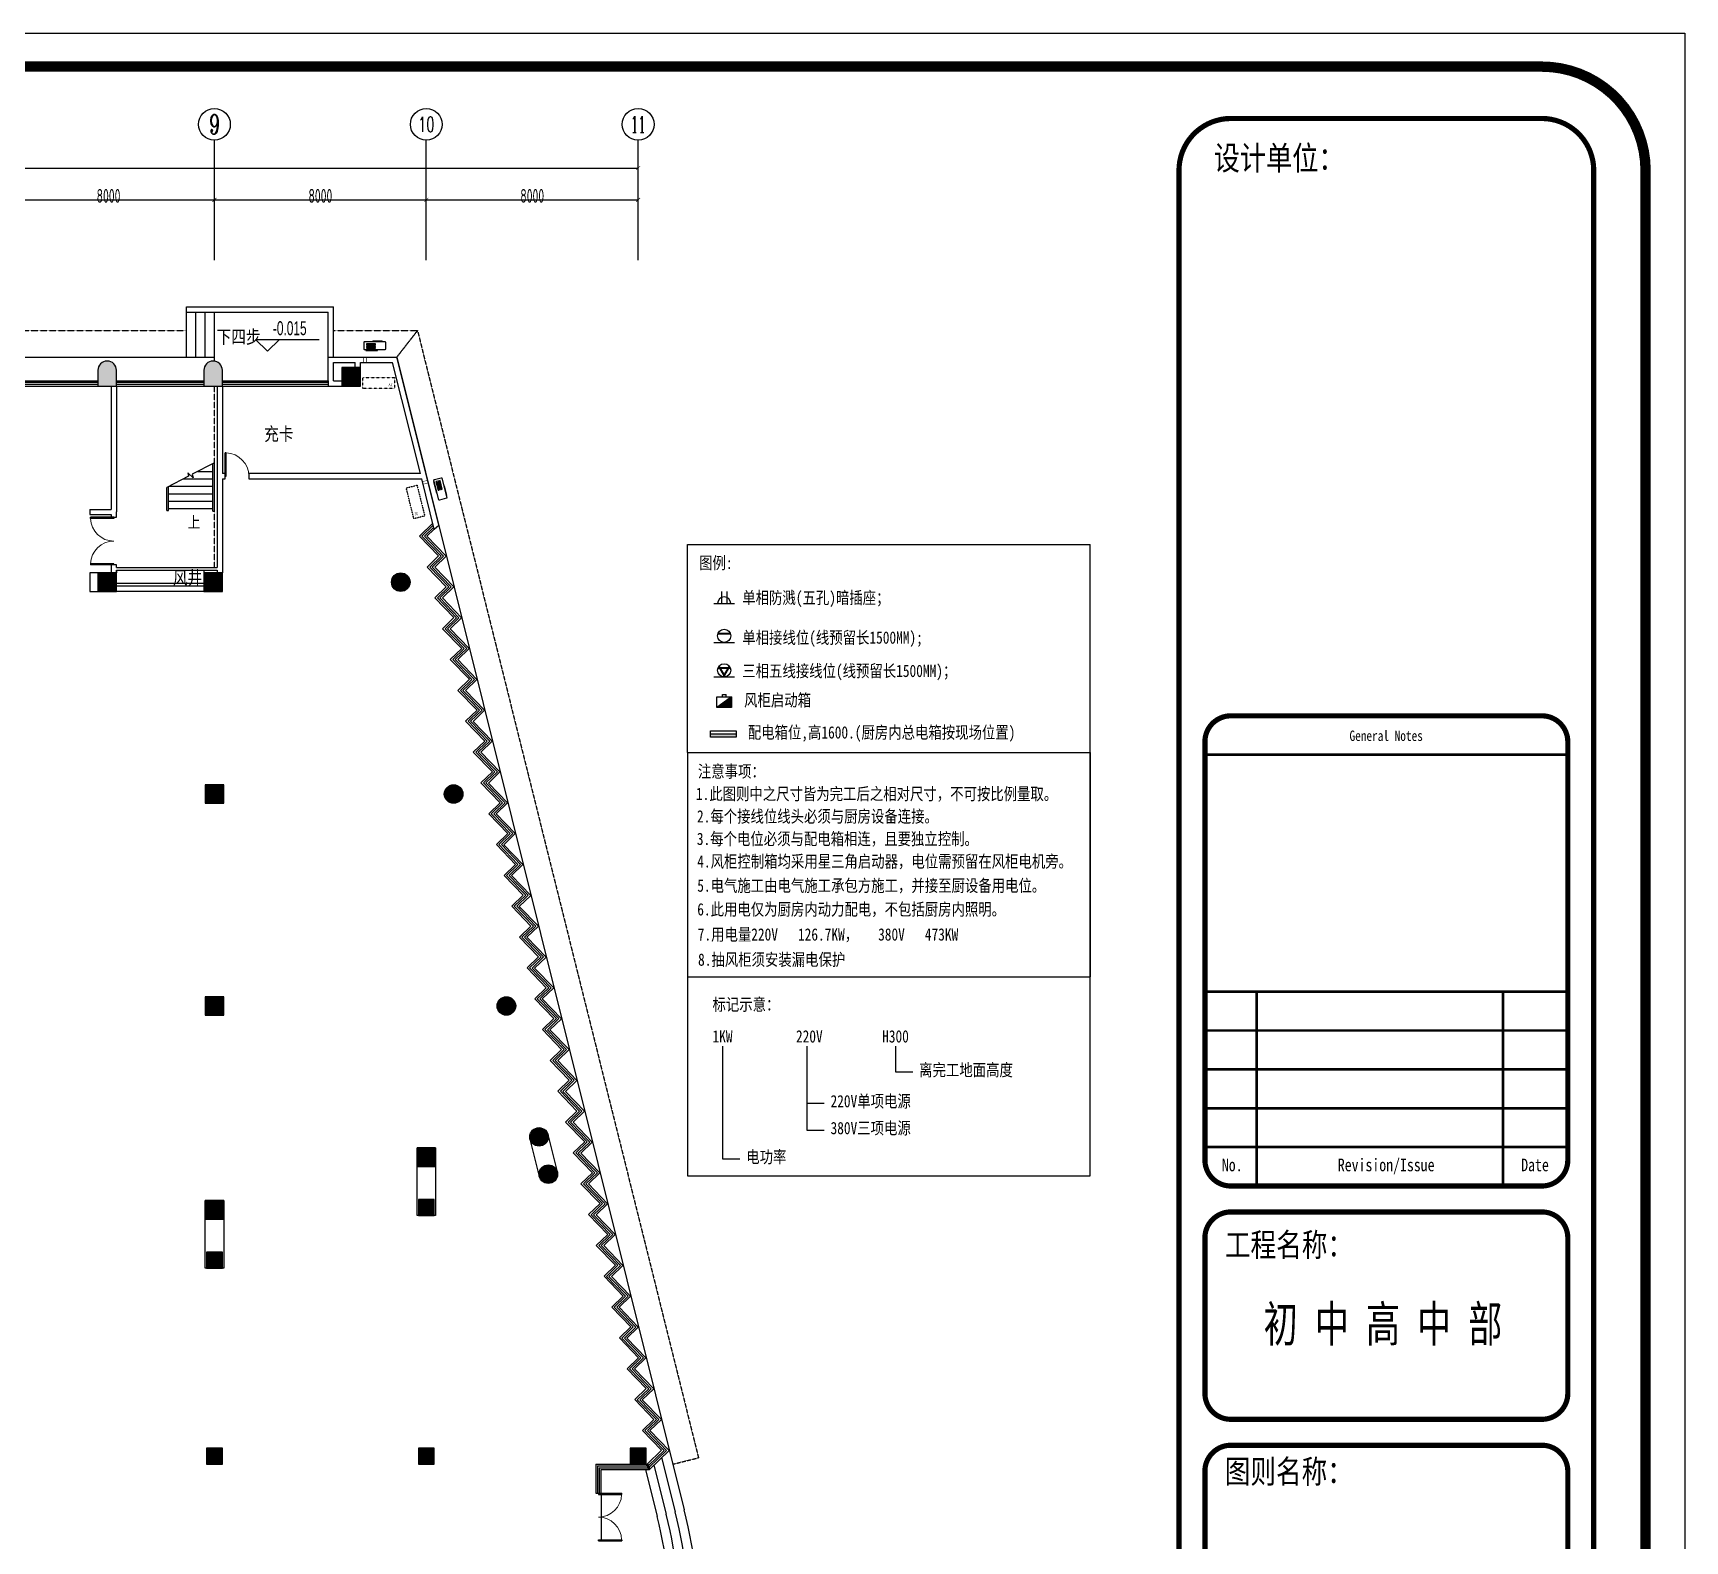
# Model space of a CAD drawing. Header units: inches. Extents: x -584 to 1446124, y -108140 to 99637.
# Drawn here: x 948173 to 1010552, y 42704 to 99637 of the extents above; entities that cross this region are included whole.
import ezdxf
from ezdxf.enums import TextEntityAlignment as Align

# ---------------------------------------------------------------- set-up
doc = ezdxf.new("R2010")
doc.units = ezdxf.units.IN
doc.header["$MEASUREMENT"] = 0
doc.linetypes.add('DASH', pattern=[0.35, 0.25, -0.1])
for name, color, linetype in [('0-雨水', 141, 'Continuous'), ('000外框', 7, 'Continuous'), ('AXIS', 3, 'Continuous'), ('AXIS_TEXT', 7, 'Continuous'), ('COLUMN', 6, 'Continuous'), ('CURTWALL', 4, 'Continuous'), ('DIM_ELEV', 3, 'Continuous'), ('DIM_SYMB', 3, 'Continuous'), ('GROUND', 34, 'Continuous'), ('PUB_HATCH', 8, 'Continuous'), ('PUB_TEXT', 151, 'Continuous'), ('STAIR', 6, 'Continuous'), ('WALL', 7, 'Continuous'), ('WINDOW', 3, 'Continuous'), ('供排水', 4, 'Continuous'), ('外框', 7, 'Continuous'), ('电位', 1, 'Continuous'), ('空调', 205, 'Continuous'), ('空调孔', 30, 'Continuous')]:
    doc.layers.add(name, color=color, linetype=linetype)
doc.styles.add('_TCH_AXIS', font='COMPLEX', dxfattribs={"bigfont": 'GBCBIG'})
doc.styles.add('_TCH_DIM', font='stylu.ttf')
doc.styles.add('_TCH_DIM_T3', font='TSSDENG', dxfattribs={"width": 0.64, "bigfont": 'TSSDCHN'})
doc.styles.add('COMPLEX', font='stylu.ttf')
doc.styles.add('HZ-1', font='MingLiU.ttf', dxfattribs={"width": 0.8})
doc.styles.add('STYLE4', font='', dxfattribs={"width": 0.7, "height": 180})
doc.styles.add('宋体平面', font='', dxfattribs={"width": 0.8})
doc.styles.add('黑体', font='simhei.ttf', dxfattribs={"width": 0.7})
doc.styles.get('STYLE4').set_extended_font_data('NSimSun')
doc.styles.get('宋体平面').set_extended_font_data('SimSun')
doc.dimstyles.new('_TCH_ARCH&&150', dxfattribs={"dimtxt": 525, "dimasz": 150, "dimexe": 375, "dimexo": 450, "dimgap": 150, "dimtad": 1, "dimdec": 0, "dimzin": 0, "dimdsep": 46, "dimtxsty": '_TCH_DIM_T3', "dimblk": 'ARCHTICK', "dimcen": 0.09, "dimclrt": 7, "dimazin": 2, "dimtfac": 1, "dimtdec": 0, "dimtix": 1, "dimtmove": 2, "dimatfit": 3, "dimfxl": 0, "dimtolj": 1, "dimtzin": 0, "dimarcsym": 0})

# ---------------------------------------------------------------- blocks, each defined once
blk = doc.blocks.new('vhjkghkghkl')
at = {"layer": '空调', "linetype": 'DASH', "ltscale": 0.3}
blk.add_lwpolyline([(134071, 540199), (134071, 539779), (132871, 539779), (132871, 540199), (134071, 540199)], close=True, dxfattribs=at)
at = {"layer": '空调', "linetype": 'DASH', "ltscale": 0.3, "style": 'HZ-1'}
blk.add_text('AC', height=100, dxfattribs=at).set_placement((133846, 539867))
blk = doc.blocks.new('A$C4EB5717C')
at = {"layer": '空调'}
for p, q in [((520, 110), (520, 120)), ((883, 100), (530, 100)), ((893, 120), (893, 110))]:
    blk.add_line(p, q, dxfattribs=at)
blk.add_lwpolyline([(220, 120), (980, 120, 0.414214), (1000, 140), (1000, 410, 0.414214), (980, 430), (220, 430, 0.414214), (200, 410), (200, 140, 0.414214)], format="xyb", close=True, dxfattribs=at)
for points in [[(269, 459), (709, 459), (709, 444), (269, 444)], [(290, 372), (626, 372), (626, 343), (290, 343)], [(290, 306), (626, 306), (626, 277), (290, 277)], [(290, 240), (626, 240), (626, 211), (290, 211)]]:
    blk.add_lwpolyline(points, close=True, dxfattribs=at)
for centre, start, end in [((530, 110), 180, 270), ((883, 110), 270, 0)]:
    blk.add_arc(centre, 10, start, end, dxfattribs=at)
blk = doc.blocks.new('_ArchTick')
at = {"color": 0, "linetype": 'ByBlock', "const_width": 0.15}
blk.add_lwpolyline([(-0.5, -0.5), (0.5, 0.5)], dxfattribs=at)
blk = doc.blocks.new('*D129')
at = {"layer": 'AXIS', "color": 0, "lineweight": -2, "transparency": 16777216}
for p, q in [((947023, 91512), (947023, 93714)), ((955023, 91512), (955023, 93714)), ((947023, 93339), (955023, 93339))]:
    blk.add_line(p, q, dxfattribs=at)
at = {"layer": 'Defpoints', "color": 0, "transparency": 16777216}
for p in [(955023, 93339), (947023, 91062), (955023, 91062)]:
    blk.add_point(p, dxfattribs=at)
at = {"layer": 'AXIS', "color": 0, "lineweight": -2, "transparency": 16777216, "xscale": 150, "yscale": 150, "zscale": 150, "rotation": 180}
blk.add_blockref('_ArchTick', (947023, 93339), dxfattribs=at)
at = {"layer": 'AXIS', "color": 0, "lineweight": -2, "transparency": 16777216, "xscale": 150, "yscale": 150, "zscale": 150}
blk.add_blockref('_ArchTick', (955023, 93339), dxfattribs=at)
at = {"layer": 'AXIS', "color": 7, "transparency": 16777216, "insert": (951023, 93489), "char_height": 525, "attachment_point": 5, "style": '_TCH_DIM_T3'}
blk.add_mtext('\\A1;8000', dxfattribs=at)
blk = doc.blocks.new('*D130')
at = {"layer": 'AXIS', "color": 0, "lineweight": -2, "transparency": 16777216}
for p, q in [((955023, 91512), (955023, 93714)), ((963023, 91512), (963023, 93714)), ((955023, 93339), (963023, 93339))]:
    blk.add_line(p, q, dxfattribs=at)
at = {"layer": 'Defpoints', "color": 0, "transparency": 16777216}
for p in [(963023, 93339), (955023, 91062), (963023, 91062)]:
    blk.add_point(p, dxfattribs=at)
at = {"layer": 'AXIS', "color": 0, "lineweight": -2, "transparency": 16777216, "xscale": 150, "yscale": 150, "zscale": 150, "rotation": 180}
blk.add_blockref('_ArchTick', (955023, 93339), dxfattribs=at)
at = {"layer": 'AXIS', "color": 0, "lineweight": -2, "transparency": 16777216, "xscale": 150, "yscale": 150, "zscale": 150}
blk.add_blockref('_ArchTick', (963023, 93339), dxfattribs=at)
at = {"layer": 'AXIS', "color": 7, "transparency": 16777216, "insert": (959023, 93489), "char_height": 525, "attachment_point": 5, "style": '_TCH_DIM_T3'}
blk.add_mtext('\\A1;8000', dxfattribs=at)
blk = doc.blocks.new('*D131')
at = {"layer": 'AXIS', "color": 0, "lineweight": -2, "transparency": 16777216}
for p, q in [((963023, 91512), (963023, 93714)), ((971023, 91512), (971023, 93714)), ((963023, 93339), (971023, 93339))]:
    blk.add_line(p, q, dxfattribs=at)
at = {"layer": 'Defpoints', "color": 0, "transparency": 16777216}
for p in [(971023, 93339), (963023, 91062), (971023, 91062)]:
    blk.add_point(p, dxfattribs=at)
at = {"layer": 'AXIS', "color": 0, "lineweight": -2, "transparency": 16777216, "xscale": 150, "yscale": 150, "zscale": 150, "rotation": 180}
blk.add_blockref('_ArchTick', (963023, 93339), dxfattribs=at)
at = {"layer": 'AXIS', "color": 0, "lineweight": -2, "transparency": 16777216, "xscale": 150, "yscale": 150, "zscale": 150}
blk.add_blockref('_ArchTick', (971023, 93339), dxfattribs=at)
at = {"layer": 'AXIS', "color": 7, "transparency": 16777216, "insert": (967023, 93489), "char_height": 525, "attachment_point": 5, "style": '_TCH_DIM_T3'}
blk.add_mtext('\\A1;8000', dxfattribs=at)
blk = doc.blocks.new('*D132')
at = {"layer": 'AXIS', "color": 0, "lineweight": -2, "transparency": 16777216}
for p, q in [((890723, 91512), (890723, 94914)), ((971023, 91512), (971023, 94914)), ((890723, 94539), (971023, 94539))]:
    blk.add_line(p, q, dxfattribs=at)
at = {"layer": 'Defpoints', "color": 0, "transparency": 16777216}
for p in [(971023, 94539), (890723, 91062), (971023, 91062)]:
    blk.add_point(p, dxfattribs=at)
at = {"layer": 'AXIS', "color": 0, "lineweight": -2, "transparency": 16777216, "xscale": 150, "yscale": 150, "zscale": 150, "rotation": 180}
blk.add_blockref('_ArchTick', (890723, 94539), dxfattribs=at)
at = {"layer": 'AXIS', "color": 0, "lineweight": -2, "transparency": 16777216, "xscale": 150, "yscale": 150, "zscale": 150}
blk.add_blockref('_ArchTick', (971023, 94539), dxfattribs=at)
at = {"layer": 'AXIS', "color": 7, "transparency": 16777216, "insert": (930873, 94689), "char_height": 525, "attachment_point": 5, "style": '_TCH_DIM_T3'}
blk.add_mtext('\\A1;80300', dxfattribs=at)
blk = doc.blocks.new('_FZH')
at = {"layer": 'WALL'}
blk.add_lwpolyline([(-0.5, -0.5), (0.5, -0.5), (0.5, 0.5), (-0.5, 0.5)], close=True, dxfattribs=at)
blk.add_solid([(-0.5, -0.5), (0.5, -0.5), (-0.5, 0.5), (0.5, 0.5)], dxfattribs=at)
blk = doc.blocks.new('$WINLIB2D$00000001')
at = {"color": 0}
for points in [[(-0.5, 0.5), (-0.5, -0.5)], [(-0.5, 0.5), (0.5, 0.5)], [(0.5, -0.5), (0.5, 0.5)], [(0.5, 0.167), (-0.5, 0.167)], [(0.5, -0.167), (-0.5, -0.167)], [(-0.5, -0.5), (0.5, -0.5)]]:
    blk.add_lwpolyline(points, dxfattribs=at)
blk = doc.blocks.new('$DorLib2D$00000002')
for p, q in [((-0.5, 0), (-0.5, 0.4875)), ((-0.475, 0.4875), (-0.5, 0.4875)), ((-0.475, 0), (-0.475, 0.4875)), ((0.475, 0), (0.475, 0.4875)), ((0.475, 0.4875), (0.5, 0.4875)), ((0.5, 0), (0.5, 0.4875)), ((-0.5, 0), (-0.475, 0)), ((0.5, 0), (0.475, 0))]:
    blk.add_line(p, q)
at = {"lineweight": 13}
for centre, start, end in [((-0.4875, 0), 0, 88.53072), ((0.4875, 0), 91.46928, 180)]:
    blk.add_arc(centre, 0.4875, start, end, dxfattribs=at)
blk = doc.blocks.new('_YZH')
blk.add_circle((0, 0), 0.5)
at = {"layer": 'PUB_HATCH', "const_width": 0.5}
blk.add_lwpolyline([(-0.25, 0, 1), (0.25, 0, 1)], format="xyb", close=True, dxfattribs=at)
blk = doc.blocks.new('_AXISO')
blk.add_circle((0, 0), 0.5)
at = {"layer": 'AXIS_TEXT', "style": 'COMPLEX', "width": 1.041667}
blk.add_attdef('A', text='', height=0.56, dxfattribs=at).set_placement((-0.25, -0.28), (0.25, -0.28), align=Align.FIT)
blk = doc.blocks.new('$DorLib2D$00000001')
for p, q in [((0.45, 0.975), (0.5, 0.975)), ((0.45, 0), (0.45, 0.975)), ((0.5, 0), (0.5, 0.975)), ((0.5, 0), (0.45, 0))]:
    blk.add_line(p, q)
at = {"lineweight": 13}
blk.add_arc((0.475, 0), 0.975, 91.46928, 180, dxfattribs=at)
blk = doc.blocks.new('A$C37F52DF6')
at = {"layer": '电位'}
blk.add_hatch(color=256, dxfattribs=at).paths.add_polyline_path([(320, 230), (0, 0), (320, 0)])
for p, q in [((320, 230), (0, 0)), ((120, 282), (200, 282)), ((120, 230), (120, 282)), ((200, 230), (200, 282))]:
    blk.add_line(p, q, dxfattribs=at)
blk.add_lwpolyline([(0, 230), (320, 230), (320, 0), (0, 0)], close=True, dxfattribs=at)

msp = doc.modelspace()

# ---------------------------------------------------------------- hatches: boundary and pattern name
at = {"layer": 'PUB_HATCH'}
for points in [[(951322.9, 86903.7, 1), (950622.9, 86903.7), (950622.9, 86303.6), (951322.9, 86303.6)], [(955322.9, 86903.7, 1), (954622.9, 86903.7), (954622.9, 86303.6), (955322.9, 86303.6)]]:
    msp.add_hatch(color=256, dxfattribs=at).paths.add_polyline_path(points)
at = {"layer": '电位'}
msp.add_hatch(color=256, dxfattribs=at).paths.add_polyline_path([(974727.8, 73170.8), (973756, 73170.8), (973756, 73052.8), (974727.8, 73052.8)])

# ---------------------------------------------------------------- linework, layer by layer
at = {"linetype": 'DASH'}
msp.add_line((955022.9, 79453.6), (955022.9, 86303.6), dxfattribs=at)
msp.add_lwpolyline([(954622.9, 78853.6), (951322.9, 78853.6), (951322.9, 79353.6), (954622.9, 79353.6)], close=True)
at = {"layer": '0-雨水'}
for radius in [20813.7, 21163.7, 21513.7, 20463.7]:
    msp.add_arc((951885.1, 38678.8), radius, 346, 13.998777, dxfattribs=at)
at = {"layer": 'AXIS'}
for p, q in [((955022.9, 91061.7), (955022.9, 95589.2)), ((963022.9, 91061.7), (963022.9, 95589.2)), ((971022.9, 91061.7), (971022.9, 95589.2))]:
    msp.add_line(p, q, dxfattribs=at)
at = {"layer": 'COLUMN'}
for p, q in [((950622.9, 86903.7), (950622.9, 86303.6)), ((951322.9, 86303.6), (951322.9, 86903.7)), ((954622.9, 86903.7), (954622.9, 86303.6)), ((955322.9, 86303.6), (955322.9, 86903.7)), ((950622.9, 86303.6), (951322.9, 86303.6)), ((954622.9, 86303.6), (955322.9, 86303.6)), ((971388.6, 45613), (971342.2, 45594.3)), ((971342.2, 45594.3), (971417.1, 45408.8)), ((971463.5, 45427.6), (971388.6, 45613)), ((971417.1, 45408.8), (971463.5, 45427.6))]:
    msp.add_line(p, q, dxfattribs=at)
for centre in [(950972.9, 86903.7), (954972.9, 86903.7)]:
    msp.add_arc(centre, 350, 0, 180, dxfattribs=at)
at = {"layer": 'CURTWALL'}
for p, q in [((962766, 80640.3), (963268.2, 81125.3)), ((963487.9, 79892.8), (962766, 80640.3)), ((962860.3, 80638.7), (963286.8, 81050.6)), ((963582.2, 79891.1), (962860.3, 80638.7)), ((962954.5, 80637), (963305.5, 80975.9)), ((963676.4, 79889.5), (962954.5, 80637)), ((963048.8, 80635.4), (963324.1, 80901.2)), ((963770.7, 79887.8), (963048.8, 80635.4)), ((963056.3, 79476), (963487.9, 79892.8)), ((963150.6, 79474.3), (963582.2, 79891.1)), ((963244.8, 79472.7), (963676.4, 79889.5)), ((963339.1, 79471), (963770.7, 79887.8)), ((963778.2, 78728.4), (963056.3, 79476)), ((963872.5, 78726.8), (963150.6, 79474.3)), ((963966.7, 78725.1), (963244.8, 79472.7)), ((964061, 78723.5), (963339.1, 79471)), ((963346.6, 78311.6), (963778.2, 78728.4)), ((963440.9, 78310), (963872.5, 78726.8)), ((963535.1, 78308.3), (963966.7, 78725.1)), ((963629.4, 78306.7), (964061, 78723.5)), ((964068.5, 77564), (963346.6, 78311.6)), ((964162.8, 77562.4), (963440.9, 78310)), ((964257.1, 77560.8), (963535.1, 78308.3)), ((964351.3, 77559.1), (963629.4, 78306.7)), ((963636.9, 77147.3), (964068.5, 77564)), ((963731.2, 77145.6), (964162.8, 77562.4)), ((963825.4, 77144), (964257.1, 77560.8)), ((963919.7, 77142.3), (964351.3, 77559.1)), ((964358.8, 76399.7), (963636.9, 77147.3)), ((964453.1, 76398), (963731.2, 77145.6)), ((964547.4, 76396.4), (963825.4, 77144)), ((964641.6, 76394.8), (963919.7, 77142.3)), ((963927.2, 75982.9), (964358.8, 76399.7)), ((964021.5, 75981.3), (964453.1, 76398)), ((964115.8, 75979.6), (964547.4, 76396.4)), ((964210, 75978), (964641.6, 76394.8)), ((964649.1, 75235.3), (963927.2, 75982.9)), ((964743.4, 75233.7), (964021.5, 75981.3)), ((964837.7, 75232), (964115.8, 75979.6)), ((964931.9, 75230.4), (964210, 75978)), ((964217.5, 74818.5), (964649.1, 75235.3)), ((964311.8, 74816.9), (964743.4, 75233.7)), ((964406.1, 74815.3), (964837.7, 75232)), ((964500.3, 74813.6), (964931.9, 75230.4)), ((964939.4, 74071), (964217.5, 74818.5)), ((965033.7, 74069.3), (964311.8, 74816.9)), ((965128, 74067.7), (964406.1, 74815.3)), ((965222.2, 74066), (964500.3, 74813.6)), ((964507.8, 73654.2), (964939.4, 74071)), ((965229.7, 72906.6), (964507.8, 73654.2)), ((964602.1, 73652.5), (965033.7, 74069.3)), ((965324, 72905), (964602.1, 73652.5)), ((964696.4, 73650.9), (965128, 74067.7)), ((965418.3, 72903.3), (964696.4, 73650.9)), ((964790.6, 73649.3), (965222.2, 74066)), ((965512.5, 72901.7), (964790.6, 73649.3)), ((964798.1, 72489.8), (965229.7, 72906.6)), ((965520.1, 71742.3), (964798.1, 72489.8)), ((964892.4, 72488.2), (965324, 72905)), ((965614.3, 71740.6), (964892.4, 72488.2)), ((964986.7, 72486.5), (965418.3, 72903.3)), ((965708.6, 71739), (964986.7, 72486.5)), ((965080.9, 72484.9), (965512.5, 72901.7)), ((965802.9, 71737.3), (965080.9, 72484.9)), ((965088.4, 71325.5), (965520.1, 71742.3)), ((965182.7, 71323.8), (965614.3, 71740.6)), ((965277, 71322.2), (965708.6, 71739)), ((965371.2, 71320.5), (965802.9, 71737.3)), ((965810.4, 70577.9), (965088.4, 71325.5)), ((965904.6, 70576.3), (965182.7, 71323.8)), ((965998.9, 70574.6), (965277, 71322.2)), ((966093.2, 70573), (965371.2, 71320.5)), ((965378.8, 70161.1), (965810.4, 70577.9)), ((965473, 70159.5), (965904.6, 70576.3)), ((965567.3, 70157.8), (965998.9, 70574.6)), ((965661.6, 70156.2), (966093.2, 70573)), ((966100.7, 69413.6), (965378.8, 70161.1)), ((966194.9, 69411.9), (965473, 70159.5)), ((966289.2, 69410.3), (965567.3, 70157.8)), ((966383.5, 69408.6), (965661.6, 70156.2)), ((965669.1, 68996.8), (966100.7, 69413.6)), ((965763.3, 68995.1), (966194.9, 69411.9)), ((965857.6, 68993.5), (966289.2, 69410.3)), ((965951.9, 68991.8), (966383.5, 69408.6)), ((966391, 68249.2), (965669.1, 68996.8)), ((966485.2, 68247.6), (965763.3, 68995.1)), ((966579.5, 68245.9), (965857.6, 68993.5)), ((966673.8, 68244.3), (965951.9, 68991.8)), ((965959.4, 67832.4), (966391, 68249.2)), ((966053.6, 67830.8), (966485.2, 68247.6)), ((966147.9, 67829.1), (966579.5, 68245.9)), ((966242.2, 67827.5), (966673.8, 68244.3)), ((966681.3, 67084.9), (965959.4, 67832.4)), ((966775.5, 67083.2), (966053.6, 67830.8)), ((966869.8, 67081.6), (966147.9, 67829.1)), ((966964.1, 67079.9), (966242.2, 67827.5)), ((966249.7, 66668.1), (966681.3, 67084.9)), ((966343.9, 66666.4), (966775.5, 67083.2)), ((966438.2, 66664.8), (966869.8, 67081.6)), ((966532.5, 66663.1), (966964.1, 67079.9)), ((966971.6, 65920.5), (966249.7, 66668.1)), ((967065.8, 65918.9), (966343.9, 66666.4)), ((967160.1, 65917.2), (966438.2, 66664.8)), ((967254.4, 65915.6), (966532.5, 66663.1)), ((966540, 65503.7), (966971.6, 65920.5)), ((967261.9, 64756.1), (966540, 65503.7)), ((966634.2, 65502.1), (967065.8, 65918.9)), ((967356.2, 64754.5), (966634.2, 65502.1)), ((966728.5, 65500.4), (967160.1, 65917.2)), ((967450.4, 64752.9), (966728.5, 65500.4)), ((966822.8, 65498.8), (967254.4, 65915.6)), ((967544.7, 64751.2), (966822.8, 65498.8)), ((966830.3, 64339.3), (967261.9, 64756.1)), ((967552.2, 63591.8), (966830.3, 64339.3)), ((966924.6, 64337.7), (967356.2, 64754.5)), ((967646.5, 63590.1), (966924.6, 64337.7)), ((967018.8, 64336.1), (967450.4, 64752.9)), ((967740.7, 63588.5), (967018.8, 64336.1)), ((967113.1, 64334.4), (967544.7, 64751.2)), ((967835, 63586.9), (967113.1, 64334.4)), ((967120.6, 63175), (967552.2, 63591.8)), ((967842.5, 62427.4), (967120.6, 63175)), ((967214.9, 63173.3), (967646.5, 63590.1)), ((967936.8, 62425.8), (967214.9, 63173.3)), ((967309.1, 63171.7), (967740.7, 63588.5)), ((968031, 62424.1), (967309.1, 63171.7)), ((967403.4, 63170.1), (967835, 63586.9)), ((968125.3, 62422.5), (967403.4, 63170.1)), ((967410.9, 62010.6), (967842.5, 62427.4)), ((967505.2, 62009), (967936.8, 62425.8)), ((967599.4, 62007.3), (968031, 62424.1)), ((967693.7, 62005.7), (968125.3, 62422.5)), ((968132.8, 61263.1), (967410.9, 62010.6)), ((968227.1, 61261.4), (967505.2, 62009)), ((968321.3, 61259.8), (967599.4, 62007.3)), ((968415.6, 61258.1), (967693.7, 62005.7)), ((967701.2, 60846.3), (968132.8, 61263.1)), ((967795.5, 60844.6), (968227.1, 61261.4)), ((967889.7, 60843), (968321.3, 61259.8)), ((967984, 60841.3), (968415.6, 61258.1)), ((968423.1, 60098.7), (967701.2, 60846.3)), ((968517.4, 60097.1), (967795.5, 60844.6)), ((968611.6, 60095.4), (967889.7, 60843)), ((968705.9, 60093.8), (967984, 60841.3)), ((967991.5, 59681.9), (968423.1, 60098.7)), ((968085.8, 59680.3), (968517.4, 60097.1)), ((968180, 59678.6), (968611.6, 60095.4)), ((968274.3, 59677), (968705.9, 60093.8)), ((968713.4, 58934.4), (967991.5, 59681.9)), ((968807.7, 58932.7), (968085.8, 59680.3)), ((968902, 58931.1), (968180, 59678.6)), ((968996.2, 58929.4), (968274.3, 59677)), ((968281.8, 58517.6), (968713.4, 58934.4)), ((968376.1, 58515.9), (968807.7, 58932.7)), ((968470.3, 58514.3), (968902, 58931.1)), ((968564.6, 58512.6), (968996.2, 58929.4)), ((969003.7, 57770), (968281.8, 58517.6)), ((969098, 57768.4), (968376.1, 58515.9)), ((969192.3, 57766.7), (968470.3, 58514.3)), ((969286.5, 57765.1), (968564.6, 58512.6)), ((968572.1, 57353.2), (969003.7, 57770)), ((968666.4, 57351.6), (969098, 57768.4)), ((968760.7, 57349.9), (969192.3, 57766.7)), ((968854.9, 57348.3), (969286.5, 57765.1)), ((969294, 56605.7), (968572.1, 57353.2)), ((969388.3, 56604), (968666.4, 57351.6)), ((969482.6, 56602.4), (968760.7, 57349.9)), ((969576.8, 56600.7), (968854.9, 57348.3)), ((968862.4, 56188.9), (969294, 56605.7)), ((969584.3, 55441.3), (968862.4, 56188.9)), ((968956.7, 56187.2), (969388.3, 56604)), ((969678.6, 55439.7), (968956.7, 56187.2)), ((969051, 56185.6), (969482.6, 56602.4)), ((969772.9, 55438), (969051, 56185.6)), ((969145.2, 56183.9), (969576.8, 56600.7)), ((969867.1, 55436.4), (969145.2, 56183.9)), ((969152.7, 55024.5), (969584.3, 55441.3)), ((969874.6, 54277), (969152.7, 55024.5)), ((969247, 55022.9), (969678.6, 55439.7)), ((969968.9, 54275.3), (969247, 55022.9)), ((969341.3, 55021.2), (969772.9, 55438)), ((970063.2, 54273.7), (969341.3, 55021.2)), ((969435.5, 55019.6), (969867.1, 55436.4)), ((970157.4, 54272), (969435.5, 55019.6)), ((969443, 53860.2), (969874.6, 54277)), ((969537.3, 53858.5), (969968.9, 54275.3)), ((969631.6, 53856.9), (970063.2, 54273.7)), ((969725.8, 53855.2), (970157.4, 54272)), ((970165, 53112.6), (969443, 53860.2)), ((970259.2, 53110.9), (969537.3, 53858.5)), ((970353.5, 53109.3), (969631.6, 53856.9)), ((970447.8, 53107.7), (969725.8, 53855.2)), ((969733.3, 52695.8), (970165, 53112.6)), ((969827.6, 52694.2), (970259.2, 53110.9)), ((969921.9, 52692.5), (970353.5, 53109.3)), ((970016.1, 52690.9), (970447.8, 53107.7)), ((970455.3, 51948.2), (969733.3, 52695.8)), ((970549.5, 51946.6), (969827.6, 52694.2)), ((970643.8, 51944.9), (969921.9, 52692.5)), ((970738.1, 51943.3), (970016.1, 52690.9)), ((970023.7, 51531.4), (970455.3, 51948.2)), ((970117.9, 51529.8), (970549.5, 51946.6)), ((970212.2, 51528.2), (970643.8, 51944.9)), ((970306.5, 51526.5), (970738.1, 51943.3)), ((970745.6, 50783.9), (970023.7, 51531.4)), ((970839.8, 50782.2), (970117.9, 51529.8)), ((970934.1, 50780.6), (970212.2, 51528.2)), ((971028.4, 50778.9), (970306.5, 51526.5)), ((970314, 50367.1), (970745.6, 50783.9)), ((970408.2, 50365.4), (970839.8, 50782.2)), ((970502.5, 50363.8), (970934.1, 50780.6)), ((970596.8, 50362.2), (971028.4, 50778.9)), ((971035.9, 49619.5), (970314, 50367.1)), ((971130.1, 49617.9), (970408.2, 50365.4)), ((971224.4, 49616.2), (970502.5, 50363.8)), ((971318.7, 49614.6), (970596.8, 50362.2)), ((970604.3, 49202.7), (971035.9, 49619.5)), ((970698.5, 49201.1), (971130.1, 49617.9)), ((970792.8, 49199.4), (971224.4, 49616.2)), ((970887.1, 49197.8), (971318.7, 49614.6)), ((971326.2, 48455.2), (970604.3, 49202.7)), ((971420.4, 48453.5), (970698.5, 49201.1)), ((971514.7, 48451.9), (970792.8, 49199.4)), ((971609, 48450.2), (970887.1, 49197.8)), ((970894.6, 48038.4), (971326.2, 48455.2)), ((971616.5, 47290.8), (970894.6, 48038.4)), ((970988.8, 48036.7), (971420.4, 48453.5)), ((971710.7, 47289.2), (970988.8, 48036.7)), ((971083.1, 48035.1), (971514.7, 48451.9)), ((971805, 47287.5), (971083.1, 48035.1)), ((971177.4, 48033.4), (971609, 48450.2)), ((971899.3, 47285.9), (971177.4, 48033.4)), ((971184.9, 46874), (971616.5, 47290.8)), ((971906.8, 46126.5), (971184.9, 46874)), ((971279.1, 46872.4), (971710.7, 47289.2)), ((972001.1, 46124.8), (971279.1, 46872.4)), ((971373.4, 46870.7), (971805, 47287.5)), ((972095.3, 46123.2), (971373.4, 46870.7)), ((971467.7, 46869.1), (971899.3, 47285.9)), ((972189.6, 46121.5), (971467.7, 46869.1)), ((969422.9, 45603.6), (971365.4, 45603.6)), ((969422.9, 45603.6), (969422.9, 44503.6)), ((969489.6, 45537), (971365.4, 45537)), ((969489.6, 45537), (969489.6, 44503.6)), ((971365.4, 45603.6), (971906.8, 46126.5)), ((971411.7, 45555.7), (972001.1, 46124.8)), ((971438.6, 45489), (972095.3, 46123.2)), ((971446.2, 45403.6), (972189.6, 46121.5)), ((969556.2, 45470.3), (971392.3, 45470.3)), ((969556.2, 45470.3), (969556.2, 44503.6)), ((969622.9, 45403.6), (971446.2, 45403.6)), ((969622.9, 44503.6), (969622.9, 45403.6)), ((969422.9, 44503.6), (969622.9, 44503.6))]:
    msp.add_line(p, q, dxfattribs=at)
at = {"layer": 'DIM_ELEV'}
for p, q in [((957024.3, 87622.2), (956574.3, 88072.2)), ((956574.3, 88072.2), (958971.4, 88072.2)), ((957024.3, 87622.2), (957474.3, 88072.2))]:
    msp.add_line(p, q, dxfattribs=at)
at = {"layer": 'DIM_SYMB'}
for points in [[(954947.8, 88175.4, 0, 0, 0), (954221.3, 88175.4, 120, 0, 0), (953771.3, 88175.4, 0, 0, 0)], [(954122.9, 81543.6, 0, 0, 0), (954122.9, 82413.6, 104, 0, 0), (954122.9, 82803.6, 0, 0, 0)]]:
    msp.add_lwpolyline(points, format="xyseb", dxfattribs=at)
at = {"layer": 'GROUND', "linetype": 'DASH'}
for p, q in [((962690.3, 88403.6), (961909, 87403.6)), ((972330.9, 45603.6), (973301.2, 45845.6))]:
    msp.add_line(p, q, dxfattribs=at)
for points in [[(947372.9, 88403.6), (953972.9, 88403.6)], [(959522.9, 88403.6), (962690.3, 88403.6), (973301.2, 45845.6)]]:
    msp.add_lwpolyline(points, dxfattribs=at)
at = {"layer": 'STAIR', "ltscale": 3}
for p, q in [((953972.9, 89303.6), (959522.9, 89303.6)), ((953972.9, 87403.6), (953972.9, 89303.6)), ((953972.9, 89103.6), (959322.9, 89103.6)), ((954322.9, 87403.6), (954322.9, 89103.6)), ((954672.9, 87403.6), (954672.9, 89103.6)), ((955022.9, 87250.1), (955022.9, 89103.6)), ((947372.9, 87403.6), (955022.9, 87403.6))]:
    msp.add_line(p, q, dxfattribs=at)
at = {"layer": 'STAIR'}
for p, q in [((959522.9, 87403.6), (959522.9, 89303.6)), ((959322.9, 87403.6), (959322.9, 89103.6)), ((961909, 87403.6), (972759.9, 43883)), ((954214, 82844), (954015.8, 83025.9)), ((954015.8, 83025.9), (954043.2, 82902.2)), ((955022.9, 83411.3), (954184.9, 82975.9)), ((954184.9, 82975.9), (954214, 82844)), ((954392.3, 83083.6), (954962.9, 83083.6)), ((954931.2, 83363.6), (954962.9, 83363.6)), ((954962.9, 81583.6), (954962.9, 83380.1)), ((955022.9, 81683.6), (955022.9, 83411.3)), ((955022.9, 81583.6), (955022.9, 83411.3)), ((954043.2, 82902.2), (953222.9, 82476)), ((953222.9, 81683.6), (953222.9, 82476)), ((953222.9, 81613.6), (953222.9, 82476)), ((953282.9, 81613.6), (953282.9, 82507.2)), ((953314.6, 82523.6), (954962.9, 82523.6)), ((953853.5, 82803.6), (954962.9, 82803.6)), ((953282.9, 82243.6), (954962.9, 82243.6)), ((953282.9, 81963.6), (954962.9, 81963.6)), ((953222.9, 81613.6), (953282.9, 81613.6)), ((953282.9, 81683.6), (954962.9, 81683.6)), ((954962.9, 81583.6), (955022.9, 81583.6)), ((971618, 45569.5), (972080.7, 43713.6)), ((971908.7, 45850.3), (972420.3, 43798.3)), ((971298.6, 45403.6), (971741.1, 43628.9))]:
    msp.add_line(p, q, dxfattribs=at)
at = {"layer": 'WALL'}
for p, q in [((959322.9, 86503.6), (959322.9, 87403.6)), ((959322.9, 87403.6), (960434.5, 87403.6)), ((960434.5, 87403.6), (961909, 87403.6)), ((963024.9, 82927.8), (961909, 87403.6)), ((959522.9, 86503.6), (959522.9, 87203.6)), ((959522.9, 87203.6), (960334.5, 87203.6)), ((960334.5, 87003.6), (960334.5, 87203.6)), ((960534.5, 87003.6), (960534.5, 87203.6)), ((960534.5, 87203.6), (961752.7, 87203.6)), ((962799.9, 83003.6), (961752.7, 87203.6)), ((951122.9, 86303.6), (951122.9, 81653.6)), ((951322.9, 86303.6), (951322.9, 81553.6)), ((955122.9, 86303.6), (955122.9, 82903.6)), ((955322.9, 86303.6), (955322.9, 83003.6)), ((959322.9, 86503.6), (959322.9, 86303.6)), ((959322.9, 86303.6), (959429.4, 86303.6)), ((959429.4, 86303.6), (959834.5, 86303.6)), ((959522.9, 86503.6), (959834.5, 86503.6)), ((955422.9, 83003.6), (955322.9, 83003.6)), ((955422.9, 82803.6), (955422.9, 83003.6)), ((962799.9, 83003.6), (956322.9, 83003.6)), ((956322.9, 83003.6), (956322.9, 82803.6)), ((955122.9, 82903.6), (955122.9, 79453.6)), ((955322.9, 82803.6), (955422.9, 82803.6)), ((955322.9, 82803.6), (955322.9, 79403.6)), ((956322.9, 82803.6), (962849.8, 82803.6)), ((963324.1, 80901.2), (962849.8, 82803.6)), ((963490.2, 81061.6), (963024.9, 82927.8)), ((950322.9, 81653.6), (951122.9, 81653.6)), ((950322.9, 81653.6), (950322.9, 81453.6)), ((950322.9, 81453.6), (951122.9, 81453.6)), ((951122.9, 81453.6), (951122.9, 81353.6)), ((951122.9, 81353.6), (951322.9, 81353.6)), ((951322.9, 81353.6), (951322.9, 81553.6)), ((963324.1, 80901.2), (963490.2, 81061.6)), ((951322.9, 79553.6), (951122.9, 79553.6)), ((951122.9, 79553.6), (951122.9, 79403.6)), ((951122.9, 79403.6), (951122.9, 79253.6)), ((951322.9, 79453.6), (951322.9, 79553.6)), ((951322.9, 79453.6), (955122.9, 79453.6)), ((951322.9, 79353.6), (955122.9, 79353.6)), ((951322.9, 79353.6), (951322.9, 79253.6)), ((955122.9, 79353.6), (955122.9, 79253.6)), ((955322.9, 79403.6), (955322.9, 79253.6)), ((954622.9, 78753.6), (951322.9, 78753.6)), ((954622.9, 78553.6), (951322.9, 78553.6)), ((967971.1, 56637.6), (967620.3, 58044.5)), ((967291.9, 56468.3), (966941.1, 57875.2))]:
    msp.add_line(p, q, dxfattribs=at)
msp.add_lwpolyline([(950622.9, 79253.6), (950322.9, 79253.6), (950322.9, 78553.5), (950622.9, 78553.6)], dxfattribs=at)
for points in [[(962672.9, 57546), (963372.9, 57546), (963372.9, 54995.6), (962672.9, 54995.6)], [(954672.9, 55553.6), (955372.9, 55553.6), (955372.9, 53003.6), (954672.9, 53003.6)]]:
    msp.add_lwpolyline(points, close=True, dxfattribs=at)
at = {"layer": 'WINDOW'}
msp.add_line((969622.9, 44503.6), (969622.9, 42703.6), dxfattribs=at)
at = {"layer": '外框', "lineweight": -2}
for p, q in [((876614.6, 99636.8), (1010552, 99636.8)), ((1010552, 99636.8), (1010552, 5779.8))]:
    msp.add_line(p, q, dxfattribs=at)
for points, const_width in [([(881818.3, 7015.2), (1005149.3, 7015.2, 0.4142136), (1009064.5, 10930.4), (1009064.5, 94453.3, 0.4142136), (1005149.3, 98368.5), (881818.3, 98368.5, 0.4142136), (877903, 94453.3), (877903, 10930.4, 0.4142136)], 391.5), ([(993403.5, 8972.8), (1005149.3, 8972.8, 0.4142136), (1007106.9, 10930.4), (1007106.9, 94453.3, 0.4142136), (1005149.3, 96410.9), (993403.5, 96410.9, 0.4142136), (991445.8, 94453.3), (991445.8, 10930.4, 0.4142136)], 195.8), ([(993403.5, 56105), (1005149.3, 56105, 0.4142136), (1006128.1, 57083.8), (1006128.1, 72878.7, 0.4142136), (1005149.3, 73857.6), (993403.5, 73857.6, 0.4142136), (992424.6, 72878.7), (992424.6, 57083.8, 0.4142136)], 195.8), ([(993403.5, 47295.7), (1005149.3, 47295.7, 0.4142136), (1006128.1, 48274.5), (1006128.1, 54147.4, 0.4142136), (1005149.3, 55126.2), (993403.5, 55126.2, 0.4142136), (992424.6, 54147.4), (992424.6, 48274.5, 0.4142136)], 195.8), ([(993403.5, 38486.3), (1005149.3, 38486.3, 0.4142136), (1006128.1, 39465.1), (1006128.1, 45338, 0.4142136), (1005149.3, 46316.8), (993403.5, 46316.8, 0.4142136), (992424.6, 45338), (992424.6, 39465.1, 0.4142136)], 195.8)]:
    msp.add_lwpolyline(points, format="xyb", close=True, dxfattribs=dict(at, const_width=const_width))
at = {"layer": '外框', "lineweight": -2, "const_width": 97.9}
for points in [[(992424.6, 72389.3), (1006128.1, 72389.3)], [(992424.6, 63446.2), (1006128.1, 63446.2)], [(994382.3, 56105), (994382.3, 63446.2)], [(1003681, 56105), (1003681, 63446.2)], [(992424.6, 61977.9), (1006128.1, 61977.9)], [(992424.6, 60509.7), (1006128.1, 60509.7)], [(992424.6, 59041.5), (1006128.1, 59041.5)], [(992424.6, 57573.2), (1006128.1, 57573.2)]]:
    msp.add_lwpolyline(points, dxfattribs=at)
at = {"layer": '电位', "color": 14}
for p, q in [((972882.6, 72475.4), (972882.6, 80327.4)), ((972882.6, 80327.4), (988093.6, 80327.4)), ((988093.6, 64002.2), (988093.6, 80327.4)), ((972882.6, 72475.4), (988093.6, 72475.4)), ((972882.6, 72475.4), (972882.6, 56494)), ((988093.6, 64002.2), (988093.6, 72475.4)), ((988093.6, 64002.2), (988093.6, 72475.4)), ((988093.6, 72475.4), (988093.6, 64002.2)), ((972882.6, 64002.2), (988093.6, 64002.2)), ((988093.6, 56494), (988093.6, 64002.2)), ((972882.6, 56494), (988093.6, 56494))]:
    msp.add_line(p, q, dxfattribs=at)
at = {"layer": '电位'}
for p, q in [((973882.1, 78095.7), (974658.8, 78095.7)), ((974170.2, 78546.1), (974170.2, 78095.7)), ((974370.7, 78546.1), (974370.7, 78095.7)), ((974035.5, 76959.3), (974505.4, 76959.3)), ((974042, 76975.8), (974498.9, 76975.8)), ((973882.1, 76627.3), (974658.8, 76627.3)), ((974035.5, 75659.7), (974505.4, 75659.7)), ((974042, 75676.2), (974498.9, 75676.2)), ((974298.6, 75329.3), (974070.2, 75724.9)), ((974316.2, 75331.9), (974081.2, 75738.8)), ((974459.7, 75738.8), (974224.8, 75331.9)), ((974470.8, 75724.9), (974242.3, 75329.3)), ((973882.1, 75327.7), (974658.8, 75327.7)), ((974727.8, 73170.8), (973756, 73170.8))]:
    msp.add_line(p, q, dxfattribs=at)
at = {"layer": '电位', "color": 7}
for p, q in [((974209.5, 61390.7), (974209.5, 57130.3)), ((977393.1, 61390.7), (977393.1, 58219.3)), ((980739.7, 61390.7), (980739.7, 60413.8)), ((980739.7, 60413.8), (981397, 60413.8)), ((977393.1, 59234.2), (978050.4, 59234.2)), ((977393.1, 58219.3), (978050.4, 58219.3)), ((974209.5, 57130.3), (974866.8, 57130.3))]:
    msp.add_line(p, q, dxfattribs=at)
at = {"layer": '电位'}
msp.add_lwpolyline([(973756, 73288.8), (974727.8, 73288.8), (974727.8, 73052.8), (973756, 73052.8)], close=True, dxfattribs=at)
for centre in [(974270.5, 76876.4), (974270.5, 75576.8)]:
    msp.add_circle(centre, 249.1, dxfattribs=at)
msp.add_arc((974270.5, 78095.7), 249.1, 0, 180, dxfattribs=at)
at = {"layer": '空调孔', "const_width": 20}
for points in [[(960656, 87203.6), (960756, 87203.6), (960756, 87403.6), (960656, 87403.6)], [(962875.8, 82699), (962900, 82602), (963094.1, 82650.3), (963069.9, 82747.4)]]:
    msp.add_lwpolyline(points, close=True, dxfattribs=at)

# ---------------------------------------------------------------- block references
at = {"layer": 'AXIS'}
ref = msp.add_blockref('_AXISO', (955022.9, 96189.2), dxfattribs=dict(at, xscale=1200, yscale=1200, zscale=1200))
ref.add_attrib('A', '9', dxfattribs={"layer": 'AXIS_TEXT', "height": 741.2, "style": '_TCH_AXIS', "width": 0.8}).set_placement((954825.2, 95818.6), (955220.5, 95818.6), align=Align.FIT)
ref = msp.add_blockref('_AXISO', (963022.9, 96189.2), dxfattribs=dict(at, xscale=1200, yscale=1200, zscale=1200))
ref.add_attrib('A', '10', dxfattribs={"layer": 'AXIS_TEXT', "height": 563.71, "style": '_TCH_AXIS', "width": 0.8}).set_placement((962711.5, 95907.4), (963334.3, 95907.4), align=Align.FIT)
ref = msp.add_blockref('_AXISO', (971022.9, 96189.2), dxfattribs=dict(at, xscale=1200, yscale=1200, zscale=1200))
ref.add_attrib('A', '11', dxfattribs={"layer": 'AXIS_TEXT', "height": 619.94, "style": '_TCH_AXIS', "width": 0.8}).set_placement((970739.5, 95879.3), (971306.3, 95879.3), align=Align.FIT)
at = {"layer": 'COLUMN'}
for name, p, xscale, yscale, zscale in [('_FZH', (960184.5, 86653.6), 700, 700, 700), ('_YZH', (962058.9, 78903.6), 700, 700.0000000000582, 700.0000000000591), ('_FZH', (955022.9, 70903.6), 700.0043380421121, 700, 700), ('_YZH', (964053.5, 70903.6), 700, 700.0000000000582, 700.0000000000309), ('_YZH', (966048.1, 62903.6), 700, 700.0000000000582, 700.0000000000591), ('_YZH', (967280.7, 57959.9), 700, 700.0000000000582, 700.0000000000591), ('_FZH', (963022.9, 57196), 700, 700, 700), ('_YZH', (967631.5, 56552.9), 700, 700.0000000000582, 700.0000000000309), ('_FZH', (955022.9, 55203.6), 700, 700, 700), ('_FZH', (963022.9, 55295.6), 600, 600, 600), ('_FZH', (955022.9, 53303.6), 600, 600, 600), ('_FZH', (955022.9, 45903.6), 600, 600, 600), ('_FZH', (963022.9, 45903.6), 600, 600, 600), ('_FZH', (971022.9, 45903.6), 600, 600, 600)]:
    msp.add_blockref(name, p, dxfattribs=dict(at, xscale=xscale, yscale=yscale, zscale=zscale))
for p, xscale, yscale, zscale, rotation in [((950972.9, 78903.6), 700, 700, 700, 270), ((954972.9, 78903.6), 700, 700, 700, 270), ((955022.9, 62903.6), 699.9965255465358, 700.0000152587891, 700.0000152587891, 359.9999999996093)]:
    msp.add_blockref('_FZH', p, dxfattribs=dict(at, xscale=xscale, yscale=yscale, zscale=zscale, rotation=rotation))
at = {"layer": 'WINDOW'}
for name, p, xscale, yscale, zscale in [('$WINLIB2D$00000001', (948997.9, 86403.6), 3250, -200, 3250), ('$WINLIB2D$00000001', (952972.9, 86403.6), 3300, -200, 3300), ('$WINLIB2D$00000001', (957322.9, 86403.6), 4000, -200, 4000), ('$DorLib2D$00000001', (955872.9, 82903.6), -900, 900, -900)]:
    msp.add_blockref(name, p, dxfattribs=dict(at, xscale=xscale, yscale=yscale, zscale=zscale))
for p, xscale, yscale, zscale, rotation in [((951222.9, 80453.6), 1800, -1800, 1800, 269.9999999996665), ((969522.9, 43603.6), -1800, 1800, -1800, 270)]:
    msp.add_blockref('$DorLib2D$00000002', p, dxfattribs=dict(at, xscale=xscale, yscale=yscale, zscale=zscale, rotation=rotation))
at = {"layer": '供排水', "xscale": 1.730150399467675, "yscale": 1.730150399969716, "zscale": 1.730150400000001}
msp.add_blockref('A$C37F52DF6', (974000, 74172.7), dxfattribs=at)
at = {"layer": '空调', "extrusion": (0, 0, -1), "zscale": -1}
for p, rotation in [((-960476.6, 88108.9), 180), ((-963677.3, 83073.4), 255.9999999970674)]:
    msp.add_blockref('A$C4EB5717C', p, dxfattribs=dict(at, rotation=rotation))
at = {"layer": '空调'}
msp.add_blockref('vhjkghkghkl', (827750.5, -453566.9), dxfattribs=at)
at = {"layer": '空调', "rotation": 284.0000000029326}
msp.add_blockref('vhjkghkghkl', (406375.8, 80802.1), dxfattribs=at)

# ---------------------------------------------------------------- texts
at = {"layer": '000外框', "insert": (994642.2, 51573.4), "char_height": 1349.1, "width": 14061.479, "attachment_point": 1, "style": '黑体'}
msp.add_mtext('初 中 高 中 部', dxfattribs=at)
at = {"layer": 'PUB_TEXT', "style": '_TCH_DIM'}
for s, height, width, p in [('-0.015', 525, 0.64, (957230.4, 88229.7)), ('下四步', 506.38, 0.8, (955105.3, 87912.9)), ('充卡', 506.38, 0.8, (956900.7, 84246.4)), ('上', 438.9, 0.8, (954014.5, 80952.1)), ('风井', 506.38, 0.8, (953457, 78817.4))]:
    msp.add_text(s, height=height, dxfattribs=dict(at, width=width)).set_placement(p)
at = {"layer": '外框', "style": '宋体平面', "width": 0.8}
for s, height, p in [('设计单位：', 904.98, (992758.1, 94467.3)), ('工程名称：', 886.88, (993179.8, 53441.1)), ('图则名称：', 886.88, (993173.8, 44882.4))]:
    msp.add_text(s, height=height, dxfattribs=at).set_placement(p)
at = {"layer": '外框', "lineweight": -2, "style": '宋体平面', "width": 0.8}
for s, height, p in [('General Notes', 391.527, (999269.7, 73105)), ('No.', 479.43, (993456.7, 56901.4)), ('Revision/Issue', 479.433, (999269.7, 56901.4)), ('Date', 479.43, (1004890.1, 56901.4))]:
    msp.add_text(s, height=height, dxfattribs=at).set_placement(p, align=Align.MIDDLE_CENTER)
at = {"layer": '电位', "color": 7, "style": 'STYLE4', "width": 0.8}
for s, height, p in [('图例:', 463.17, (973326.4, 79401.2)), ('单相防溅(五孔)暗插座；', 463.167, (974955.1, 78085.5)), ('单相接线位(线预留长1500MM);', 463.167, (974955.1, 76581.8)), ('三相五线接线位(线预留长1500MM)；', 463.167, (974955.1, 75323.5)), ('风柜启动箱', 463.17, (975023.7, 74218.7)), ('配电箱位,高1600.(厨房内总电箱按现场位置)', 463.167, (975163.3, 73000.7)), ('注意事项：', 463.17, (973278.3, 71529.4)), ('1.此图则中之尺寸皆为完工后之相对尺寸，不可按比例量取。', 463.167, (973203.7, 70680.2)), ('2.每个接线位线头必须与厨房设备连接。', 463.167, (973244.9, 69831.1)), ('3.每个电位必须与配电箱相连，且要独立控制。', 463.167, (973239.7, 68982)), ('4.风柜控制箱均采用星三角启动器，电位需预留在风柜电机旁。', 463.167, (973255.1, 68130.3)), ('5.电气施工由电气施工承包方施工，并接至厨设备用电位。', 463.167, (973255.1, 67216.5)), ('6.此用电仅为厨房内动力配电，不包括厨房内照明。', 463.167, (973255.1, 66321.3)), ('7.用电量220V   126.7KW，   380V   473KW', 463.167, (973273.8, 65372.1)), ('8.抽风柜须安装漏电保护', 463.167, (973285.1, 64421.4)), ('标记示意：', 463.17, (973829.9, 62728.9)), ('1KW', 463.17, (973829.9, 61523.5)), ('220V', 463.17, (976982.5, 61523.5)), ('H300', 463.17, (980236.3, 61523.5)), ('离完工地面高度', 463.17, (981634.8, 60255.9)), ('220V单项电源', 463.17, (978288.2, 59076.4)), ('380V三项电源', 463.17, (978288.2, 58061.5)), ('电功率', 463.17, (975104.6, 56972.4))]:
    msp.add_text(s, height=height, dxfattribs=at).set_placement(p)

# ---------------------------------------------------------------- dimensions: what is measured, and where the dimension line sits
at = {"layer": 'AXIS'}
for p1, p2, distance, picture, middle in [((890722.9, 91061.7), (971022.9, 91061.7), 3477.6, '*D132', (930872.9, 94689.2)), ((947022.9, 91061.7), (955022.9, 91061.7), 2277.6, '*D129', (951022.9, 93489.2)), ((955022.9, 91061.7), (963022.9, 91061.7), 2277.6, '*D130', (959022.9, 93489.2)), ((963022.9, 91061.7), (971022.9, 91061.7), 2277.6, '*D131', (967022.9, 93489.2))]:
    dim = msp.add_aligned_dim(p1=p1, p2=p2, distance=distance, dimstyle='_TCH_ARCH&&150', dxfattribs=at)
    dim.commit()
    dim.dimension.update_dxf_attribs({"geometry": picture, "text_midpoint": middle})

doc.saveas('drawing.dxf')
